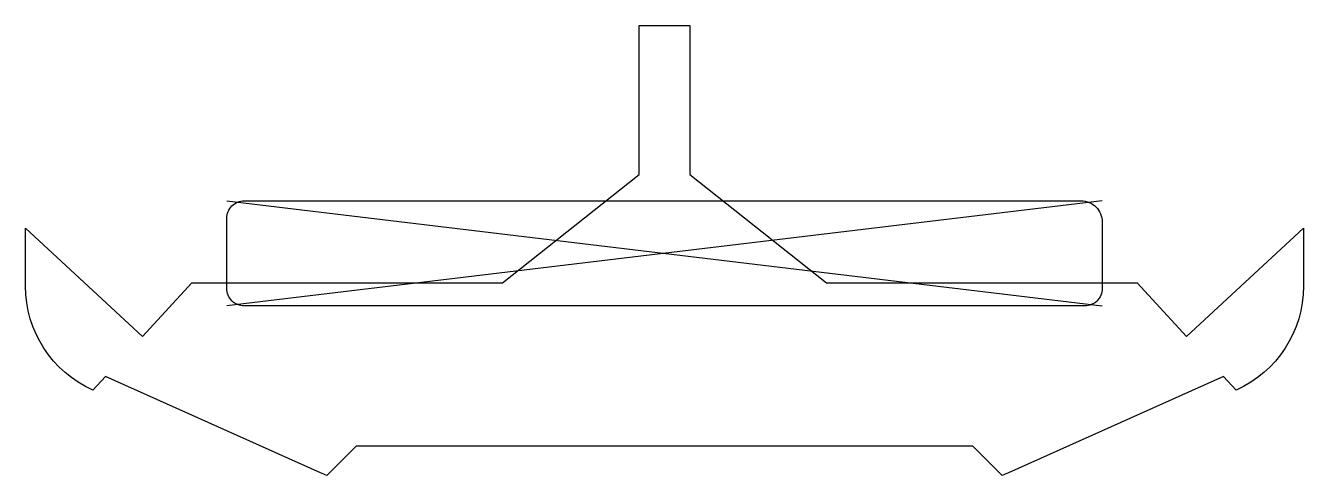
# Model space of a CAD drawing. Header units: millimetres. Extents: x -3.65 to 3.65, y 1.73 to 4.3.
import ezdxf

# ---------------------------------------------------------------- set-up
doc = ezdxf.new("R2010")
doc.units = ezdxf.units.MM
doc.layers.get('0').update_dxf_attribs({"linetype": 'CONTINUOUS'})

msp = doc.modelspace()

# ---------------------------------------------------------------- linework, layer by layer
for p, q in [((2.5, 3.3), (-2.5, 2.7)), ((-2.5, 3.3), (2.5, 2.7))]:
    msp.add_line(p, q)
for points in [[(1.9285, 1.7333), (1.7618, 1.9), (-1.7618, 1.9), (-1.9285, 1.7333, -0.017634), (-1.9644, 1.7478), (-3.1936, 2.297), (-3.2652, 2.2195, -0.295859), (-3.65, 2.8129), (-3.65, 3.1441), (-2.9826, 2.5255), (-2.7, 2.8315), (-0.9252, 2.8315), (-0.1447, 3.45), (-0.1447, 4.3), (0.1447, 4.3), (0.1447, 3.45), (0.9252, 2.8315), (2.7, 2.8315), (2.9826, 2.5255), (3.65, 3.1441), (3.65, 2.8129, -0.295859), (3.2652, 2.2195), (3.1936, 2.297), (1.9644, 1.7478, -0.017634)], [(-2.4, 3.3), (2.38, 3.3, -0.414214), (2.5, 3.18), (2.5, 2.8, -0.414214), (2.4, 2.7), (-2.4, 2.7, -0.414214), (-2.5, 2.8), (-2.5, 3.2, -0.414214)]]:
    msp.add_lwpolyline(points, format="xyb", close=True)

doc.saveas('drawing.dxf')
